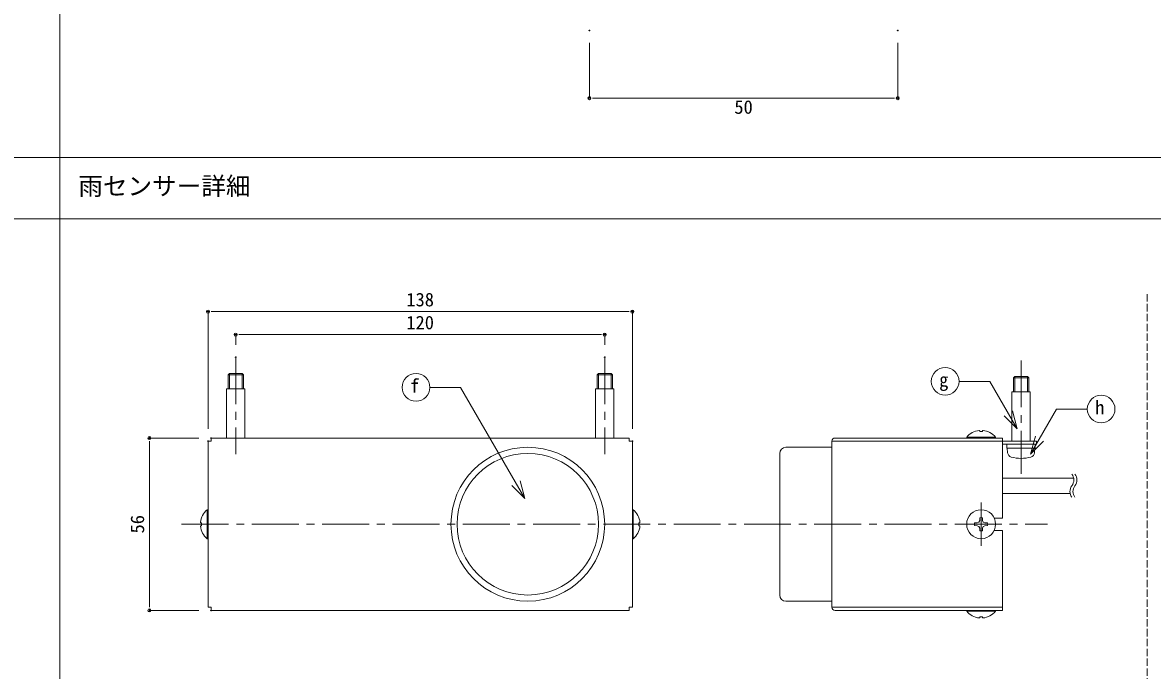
# Model space of a CAD drawing. Units: millimetres, scale not verified. Extents: x -79874 to 6090, y -2774 to 2774.
# Drawn here: x 2183 to 4020, y -1441 to -389 of the extents above; entities that cross this region are included whole.
import ezdxf
from ezdxf.enums import TextEntityAlignment as Align

# ---------------------------------------------------------------- set-up
doc = ezdxf.new("R2010")
doc.units = ezdxf.units.MM
doc.header["$LTSCALE"] = 4
doc.header["$PDMODE"] = 32
doc.header["$PDSIZE"] = 0.8
doc.linetypes.add('DASHED3', pattern=[4, 3, -1])
doc.linetypes.add('USER2', pattern=[28.575, 19.05, -3.175, 3.175, -3.175])
for name, color, linetype, lineweight in [('0-0_0', 7, 'Continuous', 20), ('0-1_WAKU', 7, 'Continuous', 18), ('0-3_moji', 7, 'Continuous', 18), ('0-5_sunpo', 7, 'Continuous', 18), ('0-7_KANAMONO', 4, 'Continuous', 18), ('0-D_sinsen', 3, 'USER2', 18), ('0-E_KANAMONO_SCREW', 4, 'Continuous', 18)]:
    doc.layers.add(name, color=color, linetype=linetype, lineweight=lineweight)
doc.layers.add('0-2_Defpoints', color=7, linetype='Continuous')
doc.styles.add('ＭＳ ゴシック', font='')
doc.styles.get('ＭＳ ゴシック').set_extended_font_data('MS Gothic')

# ---------------------------------------------------------------- blocks, each defined once
blk = doc.blocks.new('_Dot')
at = {"layer": '0-0_0'}
for p, q in [((-0.5, 0), (-1, 0)), ((0.25, 0), (-0.25, 0))]:
    blk.add_line(p, q, dxfattribs=at)
blk.add_circle((0, 0), 0.25, dxfattribs=at)
blk = doc.blocks.new('D1')
at = {"layer": '0-2_Defpoints'}
for p in [(42861.555, 22861.099), (42261.555, 22824.278), (42861.555, 22824.278)]:
    blk.add_point(p, dxfattribs=at)
at = {"layer": '0-5_sunpo', "lineweight": 20}
for p, q in [((42261.555, 22844.278), (42261.555, 22861.099)), ((42271.555, 22861.099), (42851.555, 22861.099)), ((42861.555, 22844.278), (42861.555, 22861.099))]:
    blk.add_line(p, q, dxfattribs=at)
at = {"layer": '0-5_sunpo', "xscale": 10, "yscale": 10, "rotation": 180}
blk.add_blockref('_Dot', (42261.555, 22861.099), dxfattribs=at)
at = {"layer": '0-5_sunpo', "xscale": 10, "yscale": 10}
blk.add_blockref('_Dot', (42861.555, 22861.099), dxfattribs=at)
at = {"layer": '0-5_sunpo', "style": 'ＭＳ ゴシック'}
blk.add_text('120', height=21.99, dxfattribs=at).set_placement((42539.055, 22863.099), align=Align.BOTTOM_LEFT)
blk = doc.blocks.new('D2')
at = {"layer": '0-2_Defpoints'}
for p in [(42906.555, 22898.39), (42216.555, 22688.037), (42906.555, 22688.037)]:
    blk.add_point(p, dxfattribs=at)
at = {"layer": '0-5_sunpo', "lineweight": 20}
for p, q in [((42216.555, 22708.037), (42216.555, 22898.39)), ((42226.555, 22898.39), (42896.555, 22898.39)), ((42906.555, 22708.037), (42906.555, 22898.39))]:
    blk.add_line(p, q, dxfattribs=at)
at = {"layer": '0-5_sunpo', "xscale": 10, "yscale": 10, "rotation": 180}
blk.add_blockref('_Dot', (42216.555, 22898.39), dxfattribs=at)
at = {"layer": '0-5_sunpo', "xscale": 10, "yscale": 10}
blk.add_blockref('_Dot', (42906.555, 22898.39), dxfattribs=at)
at = {"layer": '0-5_sunpo', "style": 'ＭＳ ゴシック'}
blk.add_text('138', height=21.99, dxfattribs=at).set_placement((42539.055, 22900.39), align=Align.BOTTOM_LEFT)
blk = doc.blocks.new('D3')
at = {"layer": '0-2_Defpoints'}
for p in [(42121.271, 22693.037), (42221.555, 22693.037), (42221.555, 22413.037)]:
    blk.add_point(p, dxfattribs=at)
at = {"layer": '0-5_sunpo', "lineweight": 20}
for p, q in [((42201.555, 22693.037), (42121.271, 22693.037)), ((42121.271, 22423.037), (42121.271, 22683.037)), ((42201.555, 22413.037), (42121.271, 22413.037))]:
    blk.add_line(p, q, dxfattribs=at)
at = {"layer": '0-5_sunpo', "xscale": 10, "yscale": 10}
for p, rotation in [((42121.271, 22693.037), 90), ((42121.271, 22413.037), 270)]:
    blk.add_blockref('_Dot', p, dxfattribs=dict(at, rotation=rotation))
at = {"layer": '0-5_sunpo', "style": 'ＭＳ ゴシック'}
blk.add_text('56', height=21.99, rotation=90, dxfattribs=at).set_placement((42119.271, 22538.037), align=Align.BOTTOM_LEFT)
blk = doc.blocks.new('D18')
at = {"layer": '0-2_Defpoints'}
for p in [(42836.764, 23355.063), (43338.016, 23355.063), (43338.016, 23245.254)]:
    blk.add_point(p, dxfattribs=at)
at = {"layer": '0-5_sunpo', "lineweight": 20}
for p, q in [((42836.764, 23335.063), (42836.764, 23245.254)), ((43338.016, 23335.063), (43338.016, 23245.254)), ((42846.764, 23245.254), (43328.016, 23245.254))]:
    blk.add_line(p, q, dxfattribs=at)
at = {"layer": '0-5_sunpo', "xscale": 10, "yscale": 10, "rotation": 180}
blk.add_blockref('_Dot', (42836.764, 23245.254), dxfattribs=at)
at = {"layer": '0-5_sunpo', "xscale": 10, "yscale": 10}
blk.add_blockref('_Dot', (43338.016, 23245.254), dxfattribs=at)
at = {"layer": '0-5_sunpo', "style": 'ＭＳ ゴシック'}
blk.add_text('50', height=21.99, dxfattribs=at).set_placement((43072.39, 23213.254), align=Align.BOTTOM_LEFT)

msp = doc.modelspace()

# ---------------------------------------------------------------- linework, layer by layer
at = {"layer": '0-1_WAKU'}
for p, q in [((2243.814, -608), (2243.814, 2774)), ((2243.814, -557.667), (2243.814, -2299)), ((2243.814, -557.667), (2243.814, -2299)), ((-1804.186, -608), (6090.314, -608)), ((-1804.186, -708), (6090.314, -708))]:
    msp.add_line(p, q, dxfattribs=at)
at = {"layer": '0-1_WAKU', "linetype": 'DASHED3'}
msp.add_line((4011.811, -830.094), (4011.811, -1749.095), dxfattribs=at)
at = {"layer": '0-3_moji'}
for p, q in [((3755.865, -971.833), (3705.865, -971.833)), ((3800.369, -1048.916), (3755.865, -971.833)), ((2895.465, -981.508), (2845.465, -981.508)), ((2999.833, -1162.278), (2895.465, -981.508)), ((3800.369, -1048.916), (3779.156, -1027.703)), ((3800.369, -1048.916), (3792.604, -1019.938)), ((3822.289, -1089.938), (3864.492, -1016.841)), ((3864.492, -1016.841), (3914.492, -1016.841)), ((3822.289, -1089.938), (3830.053, -1060.96)), ((3822.289, -1089.938), (3843.502, -1068.725)), ((2999.833, -1162.278), (2992.068, -1133.3)), ((2999.833, -1162.278), (2978.62, -1141.064))]:
    msp.add_line(p, q, dxfattribs=at)
for centre in [(3683.365, -971.833), (2822.965, -981.508), (3936.992, -1016.841)]:
    msp.add_circle(centre, 22.5, dxfattribs=at)
at = {"layer": '0-7_KANAMONO'}
for p, q in [((3796.495, -963.905), (3794.33, -966.07)), ((3794.33, -988.899), (3794.33, -966.07)), ((3794.33, -966.07), (3819.33, -966.07)), ((3796.495, -988.899), (3796.495, -963.905)), ((3796.495, -963.905), (3817.165, -963.905)), ((3817.165, -988.899), (3817.165, -963.905)), ((3817.165, -963.905), (3819.33, -966.07)), ((3819.33, -988.899), (3819.33, -966.07)), ((3169.766, -1063.899), (2489.766, -1063.899)), ((2489.766, -1063.899), (2489.766, -1068.899)), ((3169.766, -1068.899), (3169.766, -1063.899)), ((3718.33, -1063.899), (3718.33, -1062.456)), ((3718.33, -1062.456), (3765.33, -1062.456)), ((3718.33, -1063.899), (3765.33, -1063.899)), ((3739.475, -1052.856), (3739.475, -1052.311)), ((3739.975, -1053.356), (3743.684, -1053.356)), ((3744.184, -1052.856), (3744.184, -1052.311)), ((3765.33, -1062.456), (3765.33, -1063.899)), ((2489.766, -1068.899), (2484.766, -1068.899)), ((3174.766, -1068.899), (3169.766, -1068.899)), ((3174.766, -1338.899), (3174.766, -1068.899)), ((3424.33, -1078.899), (3499.33, -1078.899)), ((3776.83, -1068.899), (3831.83, -1068.899)), ((3776.83, -1073.899), (3831.83, -1073.899)), ((3829.83, -1080.399), (3783.83, -1080.399)), ((3784.33, -1080.399), (3829.33, -1080.399)), ((3784.33, -1080.399), (3784.969, -1087.706)), ((3829.33, -1080.399), (3828.69, -1087.706)), ((3829.83, -1073.899), (3829.83, -1080.399)), ((3831.83, -1068.899), (3831.83, -1073.899)), ((3414.33, -1318.899), (3414.33, -1088.899)), ((3776.83, -1128.899), (3892.186, -1128.899)), ((3776.83, -1153.899), (3886.473, -1153.899)), ((2484.766, -1180.399), (2483.324, -1180.399)), ((2483.324, -1180.399), (2483.324, -1227.399)), ((2484.766, -1180.399), (2484.766, -1227.399)), ((3174.766, -1180.399), (3176.208, -1180.399)), ((3174.766, -1180.399), (3174.766, -1227.399)), ((3176.208, -1180.399), (3176.208, -1227.399)), ((3763.096, -1193.899), (3776.83, -1193.899)), ((2473.723, -1201.544), (2473.178, -1201.544)), ((2473.723, -1206.253), (2473.178, -1206.253)), ((2474.223, -1202.044), (2474.223, -1205.753)), ((3185.309, -1202.044), (3185.309, -1205.753)), ((3185.809, -1201.544), (3186.353, -1201.544)), ((3185.809, -1206.253), (3186.353, -1206.253)), ((2483.324, -1227.399), (2484.766, -1227.399)), ((3176.208, -1227.399), (3174.766, -1227.399)), ((3763.096, -1213.899), (3776.83, -1213.899)), ((3776.83, -1343.899), (3776.83, -1213.899)), ((2489.766, -1338.899), (2489.766, -1343.899)), ((3169.766, -1338.899), (3174.766, -1338.899)), ((3169.766, -1343.899), (3169.766, -1338.899)), ((3499.33, -1328.899), (3424.33, -1328.899)), ((3499.33, -1338.899), (3776.83, -1338.899)), ((2489.766, -1343.899), (3169.766, -1343.899)), ((3504.33, -1343.899), (3776.83, -1343.899)), ((3718.33, -1343.899), (3718.33, -1345.341)), ((3718.33, -1343.899), (3765.33, -1343.899)), ((3718.33, -1345.341), (3765.33, -1345.341)), ((3739.475, -1354.941), (3739.475, -1355.486)), ((3739.975, -1354.441), (3743.684, -1354.441)), ((3744.184, -1354.941), (3744.184, -1355.486)), ((3765.33, -1345.341), (3765.33, -1343.899))]:
    msp.add_line(p, q, dxfattribs=at)
for points in [[(2544.766, -1063.899), (2514.766, -1063.899), (2514.766, -983.899), (2544.766, -983.899)], [(3114.766, -1063.899), (3144.766, -1063.899), (3144.766, -983.899), (3114.766, -983.899)], [(3791.83, -1068.899), (3821.83, -1068.899), (3821.83, -988.899), (3791.83, -988.899)]]:
    msp.add_lwpolyline(points, close=True, dxfattribs=at)
for points in [[(3776.83, -1193.899), (3776.83, -1063.899), (3504.33, -1063.899)], [(2484.766, -1068.899), (2484.766, -1338.899), (2489.766, -1338.899)], [(3776.83, -1068.899), (3499.33, -1068.899), (3499.33, -1338.899)], [(3829.83, -1073.899), (3783.83, -1073.899), (3783.83, -1080.399)], [(3739.55, -1193.393), (3739.475, -1197.687), (3738.249, -1200.317), (3735.618, -1201.544), (3731.324, -1201.619)], [(3752.335, -1201.619), (3748.041, -1201.544), (3745.411, -1200.317), (3744.184, -1197.687), (3744.109, -1193.393)], [(3731.324, -1206.178), (3735.618, -1206.253), (3738.249, -1207.48), (3739.475, -1210.11), (3739.55, -1214.404)], [(3744.111, -1214.404), (3744.186, -1210.105), (3745.411, -1207.48), (3748.041, -1206.253), (3752.335, -1206.178)]]:
    msp.add_lwpolyline(points, dxfattribs=at)
for centre, radius in [((3004.766, -1203.899), 125), ((3004.766, -1203.899), 115), ((3741.83, -1203.899), 23.5)]:
    msp.add_circle(centre, radius, dxfattribs=at)
for centre, radius, start, end in [((3504.33, -1068.899), 5, 90, 180), ((3741.83, -1081.899), 30.5, 95.98987, 140.39807), ((3738.725, -1052.311), 0.75, 0, 95.98987), ((3739.975, -1052.856), 0.5, 180, 270), ((3743.684, -1052.856), 0.5, 270, 0), ((3744.934, -1052.311), 0.75, 84.01013, 180), ((3741.83, -1081.899), 30.5, 39.60193, 84.01013), ((3424.33, -1088.899), 10, 90, 180), ((3792.939, -1087.009), 8, 185, 254.50603), ((3806.83, -1036.899), 60, 254.50603, 285.49397), ((3820.721, -1087.009), 8, 285.49397, 355), ((3877.083, -1132.024), 15.423, 322.56529, 37.43471), ((3882.083, -1132.024), 15.423, 322.56529, 37.43471), ((3901.576, -1150.774), 15.423, 142.56529, 217.43471), ((3906.576, -1150.774), 15.423, 142.56529, 217.43471), ((2502.766, -1203.899), 30.5, 129.60193, 174.01013), ((3156.766, -1203.899), 30.5, 5.98987, 50.39807), ((3741.83, -1203.899), 10.75, 77.7575, 102.2425), ((2473.178, -1200.794), 0.75, 174.01013, 270), ((2473.178, -1207.003), 0.75, 90, 185.98987), ((2502.766, -1203.899), 30.5, 185.98987, 230.39807), ((2473.723, -1202.044), 0.5, 0, 90), ((2473.723, -1205.753), 0.5, 270, 0), ((3156.766, -1203.899), 30.5, 309.60193, 354.01013), ((3185.809, -1202.044), 0.5, 90, 180), ((3185.809, -1205.753), 0.5, 180, 270), ((3186.353, -1200.794), 0.75, 270, 5.98987), ((3186.353, -1207.003), 0.75, 354.01013, 90), ((3741.83, -1203.899), 10.75, 167.7575, 192.2425), ((3741.83, -1203.899), 10.75, 347.7575, 12.2425), ((3741.83, -1203.899), 10.75, 257.7575, 282.25394), ((3424.33, -1318.899), 10, 180, 270), ((3504.33, -1338.899), 5, 180, 270), ((3741.83, -1325.899), 30.5, 219.60193, 264.01013), ((3738.725, -1355.486), 0.75, 264.01013, 360), ((3739.975, -1354.941), 0.5, 90, 180), ((3743.684, -1354.941), 0.5, 0, 90), ((3744.934, -1355.486), 0.75, 180, 275.98987), ((3741.83, -1325.899), 30.5, 275.98987, 320.39807)]:
    msp.add_arc(centre, radius, start, end, dxfattribs=at)
at = {"layer": '0-D_sinsen'}
for p, q in [((2529.766, -932.657), (2529.766, -1090.147)), ((3129.766, -932.657), (3129.766, -1090.147)), ((3806.83, -937.657), (3806.83, -1121.959)), ((3741.83, -1168.649), (3741.83, -1239.149)), ((2441.912, -1203.899), (3849.493, -1203.899))]:
    msp.add_line(p, q, dxfattribs=at)
at = {"layer": '0-E_KANAMONO_SCREW'}
for p, q in [((2519.431, -958.905), (2517.266, -961.07)), ((2517.266, -983.899), (2517.266, -961.07)), ((2517.266, -961.07), (2542.266, -961.07)), ((2519.431, -983.899), (2519.431, -958.905)), ((2519.431, -958.905), (2540.101, -958.905)), ((2540.101, -983.899), (2540.101, -958.905)), ((2540.101, -958.905), (2542.266, -961.07)), ((2542.266, -983.899), (2542.266, -961.07)), ((3119.431, -958.905), (3117.266, -961.07)), ((3117.266, -983.899), (3117.266, -961.07)), ((3117.266, -961.07), (3142.266, -961.07)), ((3119.431, -983.899), (3119.431, -958.905)), ((3119.431, -958.905), (3140.101, -958.905)), ((3140.101, -983.899), (3140.101, -958.905)), ((3140.101, -958.905), (3142.266, -961.07)), ((3142.266, -983.899), (3142.266, -961.07))]:
    msp.add_line(p, q, dxfattribs=at)

# ---------------------------------------------------------------- block references
at = {"layer": '0-5_sunpo'}
for name in ['D18', 'D2', 'D1', 'D3']:
    msp.add_blockref(name, (-39731.79, -23756.935), dxfattribs=at)

# ---------------------------------------------------------------- texts
at = {"layer": '0-3_moji', "style": 'ＭＳ ゴシック'}
for s, height, p in [('雨センサー詳細', 29.33, (2273.814, -678)), ('f', 21.99, (2813.219, -996.508)), ('g', 21.99, (3673.619, -986.833)), ('h', 21.99, (3927.245, -1031.841))]:
    msp.add_text(s, height=height, dxfattribs=at).set_placement(p, align=Align.BOTTOM_LEFT)

doc.saveas('drawing.dxf')
